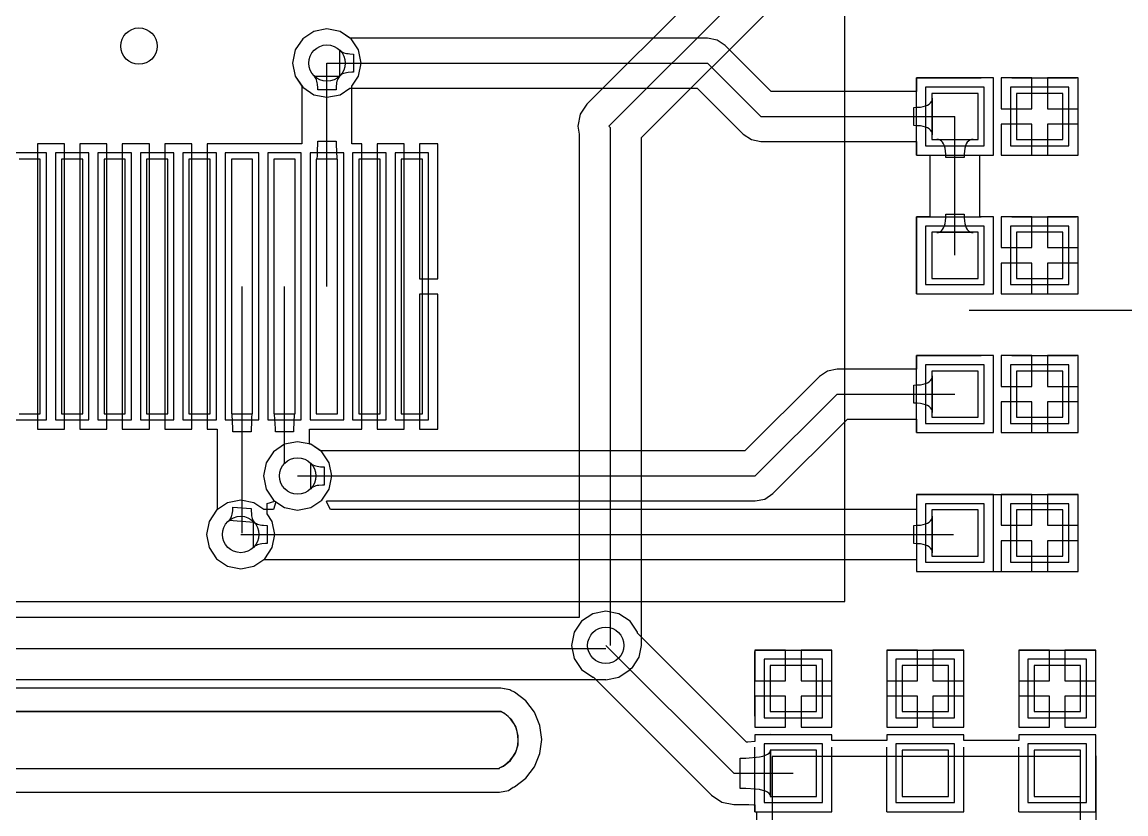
# Model space of a CAD drawing. Header units: millimetres. Extents: x 31.7 to 126, y 35.8 to 88.7.
# Drawn here: x 86.41 to 104.61, y 61.94 to 75 of the extents above; entities that cross this region are included whole.
import ezdxf

# ---------------------------------------------------------------- set-up
doc = ezdxf.new("R2010")
doc.units = ezdxf.units.MM
for name, color, linetype in [('BottomLayer', 5, 'Continuous'), ('BottomOverlay', 54, 'Continuous'), ('BottomPaste', 16, 'Continuous'), ('BottomSolder', 6, 'Continuous'), ('KeepOutLayer', 6, 'Continuous'), ('MultiLayer', 9, 'Continuous'), ('TopLayer', 1, 'Continuous'), ('TopOverlay', 2, 'Continuous'), ('TopPaste', 8, 'Continuous'), ('TopSolder', 216, 'Continuous')]:
    doc.layers.add(name, color=color, linetype=linetype)

# ---------------------------------------------------------------- blocks, each defined once
blk = doc.blocks.new('18650____________B_2')
at = {"layer": 'BottomOverlay'}
blk.add_line((61.746, 31.529), (67.077, 31.529), dxfattribs=at)
blk = doc.blocks.new('R0603_29')
at = {"layer": 'TopLayer'}
for p, q in [((-1.079, 0.381), (-1.079, -0.381)), ((-0.317, 0.381), (-1.079, 0.381)), ((-0.317, -0.381), (-0.317, 0.381)), ((0.317, 0.381), (0.317, -0.381)), ((1.079, 0.381), (0.317, 0.381)), ((1.079, -0.381), (1.079, 0.381)), ((-1.079, -0.381), (-0.317, -0.381)), ((0.317, -0.381), (1.079, -0.381))]:
    blk.add_line(p, q, dxfattribs=at)
at = {"layer": 'TopOverlay'}
for p, q in [((-1.333, 0.635), (-1.333, -0.635)), ((1.333, 0.635), (-1.333, 0.635)), ((1.333, -0.635), (1.333, 0.635)), ((1.333, -0.635), (-1.333, -0.635))]:
    blk.add_line(p, q, dxfattribs=at)
at = {"layer": 'TopPaste'}
for p, q in [((-1.079, 0.381), (-1.079, -0.381)), ((-0.317, 0.381), (-1.079, 0.381)), ((-0.317, -0.381), (-0.317, 0.381)), ((0.317, 0.381), (0.317, -0.381)), ((1.079, 0.381), (0.317, 0.381)), ((1.079, -0.381), (1.079, 0.381)), ((-1.079, -0.381), (-0.317, -0.381)), ((0.317, -0.381), (1.079, -0.381))]:
    blk.add_line(p, q, dxfattribs=at)
at = {"layer": 'TopSolder'}
for p, q in [((-1.181, 0.483), (-1.181, -0.483)), ((-0.216, 0.483), (-1.181, 0.483)), ((-0.216, -0.483), (-0.216, 0.483)), ((0.216, 0.483), (0.216, -0.483)), ((1.181, 0.483), (0.216, 0.483)), ((1.181, -0.483), (1.181, 0.483)), ((-1.181, -0.483), (-0.216, -0.483)), ((0.216, -0.483), (1.181, -0.483))]:
    blk.add_line(p, q, dxfattribs=at)
blk = doc.blocks.new('C0603_42')
at = {"layer": 'TopLayer'}
for p, q in [((-0.356, 0.559), (-0.356, -0.203)), ((0.406, 0.559), (-0.356, 0.559)), ((0.406, -0.203), (0.406, 0.559)), ((1.041, 0.559), (1.041, -0.203)), ((1.803, 0.559), (1.041, 0.559)), ((1.803, -0.203), (1.803, 0.559)), ((-0.356, -0.203), (0.406, -0.203)), ((1.041, -0.203), (1.803, -0.203))]:
    blk.add_line(p, q, dxfattribs=at)
at = {"layer": 'TopOverlay'}
for p, q in [((-0.61, 0.813), (-0.61, -0.457)), ((-0.61, 0.813), (0.457, 0.813)), ((2.032, 0.813), (0.965, 0.813)), ((2.057, 0.813), (2.057, -0.457)), ((-0.61, -0.457), (0.457, -0.457)), ((0.965, -0.457), (2.032, -0.457))]:
    blk.add_line(p, q, dxfattribs=at)
at = {"layer": 'TopPaste'}
for p, q in [((-0.356, 0.559), (-0.356, -0.203)), ((0.406, 0.559), (-0.356, 0.559)), ((0.406, -0.203), (0.406, 0.559)), ((1.041, 0.559), (1.041, -0.203)), ((1.803, 0.559), (1.041, 0.559)), ((1.803, -0.203), (1.803, 0.559)), ((-0.356, -0.203), (0.406, -0.203)), ((1.041, -0.203), (1.803, -0.203))]:
    blk.add_line(p, q, dxfattribs=at)
at = {"layer": 'TopSolder'}
for p, q in [((-0.457, 0.66), (-0.457, -0.305)), ((0.508, 0.66), (-0.457, 0.66)), ((0.508, -0.305), (0.508, 0.66)), ((0.94, 0.66), (0.94, -0.305)), ((1.905, 0.66), (0.94, 0.66)), ((1.905, -0.305), (1.905, 0.66)), ((-0.457, -0.305), (0.508, -0.305)), ((0.94, -0.305), (1.905, -0.305))]:
    blk.add_line(p, q, dxfattribs=at)
blk = doc.blocks.new('C0603_54')
at = {"layer": 'TopLayer'}
for p, q in [((-0.356, 0.559), (-0.356, -0.203)), ((0.406, 0.559), (-0.356, 0.559)), ((0.406, -0.203), (0.406, 0.559)), ((1.041, 0.559), (1.041, -0.203)), ((1.803, 0.559), (1.041, 0.559)), ((1.803, -0.203), (1.803, 0.559)), ((-0.356, -0.203), (0.406, -0.203)), ((1.041, -0.203), (1.803, -0.203))]:
    blk.add_line(p, q, dxfattribs=at)
at = {"layer": 'TopOverlay'}
for p, q in [((-0.61, -0.457), (-0.61, 0.813)), ((-0.61, 0.813), (0.457, 0.813)), ((0.965, 0.813), (2.032, 0.813)), ((2.057, -0.457), (2.057, 0.813)), ((-0.61, -0.457), (0.457, -0.457)), ((0.965, -0.457), (2.032, -0.457))]:
    blk.add_line(p, q, dxfattribs=at)
at = {"layer": 'TopPaste'}
for p, q in [((-0.356, 0.559), (-0.356, -0.203)), ((0.406, 0.559), (-0.356, 0.559)), ((0.406, -0.203), (0.406, 0.559)), ((1.041, 0.559), (1.041, -0.203)), ((1.803, 0.559), (1.041, 0.559)), ((1.803, -0.203), (1.803, 0.559)), ((-0.356, -0.203), (0.406, -0.203)), ((1.041, -0.203), (1.803, -0.203))]:
    blk.add_line(p, q, dxfattribs=at)
at = {"layer": 'TopSolder'}
for p, q in [((-0.457, 0.66), (-0.457, -0.305)), ((0.508, 0.66), (-0.457, 0.66)), ((0.508, -0.305), (0.508, 0.66)), ((0.94, 0.66), (0.94, -0.305)), ((1.905, 0.66), (0.94, 0.66)), ((1.905, -0.305), (1.905, 0.66)), ((-0.457, -0.305), (0.508, -0.305)), ((0.94, -0.305), (1.905, -0.305))]:
    blk.add_line(p, q, dxfattribs=at)
blk = doc.blocks.new('C0603_55')
at = {"layer": 'TopLayer'}
for p, q in [((-0.356, 0.559), (-0.356, -0.203)), ((0.406, 0.559), (-0.356, 0.559)), ((0.406, -0.203), (0.406, 0.559)), ((1.041, 0.559), (1.041, -0.203)), ((1.803, 0.559), (1.041, 0.559)), ((1.803, -0.203), (1.803, 0.559)), ((-0.356, -0.203), (0.406, -0.203)), ((1.041, -0.203), (1.803, -0.203))]:
    blk.add_line(p, q, dxfattribs=at)
at = {"layer": 'TopOverlay'}
for p, q in [((-0.61, -0.457), (-0.61, 0.813)), ((-0.61, 0.813), (0.457, 0.813)), ((0.965, 0.813), (2.032, 0.813)), ((2.057, -0.457), (2.057, 0.813)), ((-0.61, -0.457), (0.457, -0.457)), ((0.965, -0.457), (2.032, -0.457))]:
    blk.add_line(p, q, dxfattribs=at)
at = {"layer": 'TopPaste'}
for p, q in [((-0.356, 0.559), (-0.356, -0.203)), ((0.406, 0.559), (-0.356, 0.559)), ((0.406, -0.203), (0.406, 0.559)), ((1.041, 0.559), (1.041, -0.203)), ((1.803, 0.559), (1.041, 0.559)), ((1.803, -0.203), (1.803, 0.559)), ((-0.356, -0.203), (0.406, -0.203)), ((1.041, -0.203), (1.803, -0.203))]:
    blk.add_line(p, q, dxfattribs=at)
at = {"layer": 'TopSolder'}
for p, q in [((-0.457, 0.66), (-0.457, -0.305)), ((0.508, 0.66), (-0.457, 0.66)), ((0.508, -0.305), (0.508, 0.66)), ((0.94, 0.66), (0.94, -0.305)), ((1.905, 0.66), (0.94, 0.66)), ((1.905, -0.305), (1.905, 0.66)), ((-0.457, -0.305), (0.508, -0.305)), ((0.94, -0.305), (1.905, -0.305))]:
    blk.add_line(p, q, dxfattribs=at)
blk = doc.blocks.new('C0603_56')
at = {"layer": 'TopLayer'}
for p, q in [((-0.356, 0.559), (-0.356, -0.203)), ((0.406, 0.559), (-0.356, 0.559)), ((0.406, -0.203), (0.406, 0.559)), ((1.041, 0.559), (1.041, -0.203)), ((1.803, 0.559), (1.041, 0.559)), ((1.803, -0.203), (1.803, 0.559)), ((-0.356, -0.203), (0.406, -0.203)), ((1.041, -0.203), (1.803, -0.203))]:
    blk.add_line(p, q, dxfattribs=at)
at = {"layer": 'TopOverlay'}
for p, q in [((-0.61, -0.457), (-0.61, 0.813)), ((-0.61, 0.813), (0.457, 0.813)), ((0.965, 0.813), (2.032, 0.813)), ((2.057, -0.457), (2.057, 0.813)), ((-0.61, -0.457), (0.457, -0.457)), ((0.965, -0.457), (2.032, -0.457))]:
    blk.add_line(p, q, dxfattribs=at)
at = {"layer": 'TopPaste'}
for p, q in [((-0.356, 0.559), (-0.356, -0.203)), ((0.406, 0.559), (-0.356, 0.559)), ((0.406, -0.203), (0.406, 0.559)), ((1.041, 0.559), (1.041, -0.203)), ((1.803, 0.559), (1.041, 0.559)), ((1.803, -0.203), (1.803, 0.559)), ((-0.356, -0.203), (0.406, -0.203)), ((1.041, -0.203), (1.803, -0.203))]:
    blk.add_line(p, q, dxfattribs=at)
at = {"layer": 'TopSolder'}
for p, q in [((-0.457, 0.66), (-0.457, -0.305)), ((0.508, 0.66), (-0.457, 0.66)), ((0.508, -0.305), (0.508, 0.66)), ((0.94, 0.66), (0.94, -0.305)), ((1.905, 0.66), (0.94, 0.66)), ((1.905, -0.305), (1.905, 0.66)), ((-0.457, -0.305), (0.508, -0.305)), ((0.94, -0.305), (1.905, -0.305))]:
    blk.add_line(p, q, dxfattribs=at)
blk = doc.blocks.new('C0603_57')
at = {"layer": 'TopLayer'}
for p, q in [((-0.356, 0.559), (-0.356, -0.203)), ((0.406, 0.559), (-0.356, 0.559)), ((0.406, -0.203), (0.406, 0.559)), ((1.041, 0.559), (1.041, -0.203)), ((1.803, 0.559), (1.041, 0.559)), ((1.803, -0.203), (1.803, 0.559)), ((-0.356, -0.203), (0.406, -0.203)), ((1.041, -0.203), (1.803, -0.203))]:
    blk.add_line(p, q, dxfattribs=at)
at = {"layer": 'TopOverlay'}
for p, q in [((-0.61, 0.813), (-0.61, -0.457)), ((-0.61, 0.813), (0.457, 0.813)), ((2.032, 0.813), (0.965, 0.813)), ((2.057, 0.813), (2.057, -0.457)), ((-0.61, -0.457), (0.457, -0.457)), ((0.965, -0.457), (2.032, -0.457))]:
    blk.add_line(p, q, dxfattribs=at)
at = {"layer": 'TopPaste'}
for p, q in [((-0.356, 0.559), (-0.356, -0.203)), ((0.406, 0.559), (-0.356, 0.559)), ((0.406, -0.203), (0.406, 0.559)), ((1.041, 0.559), (1.041, -0.203)), ((1.803, 0.559), (1.041, 0.559)), ((1.803, -0.203), (1.803, 0.559)), ((-0.356, -0.203), (0.406, -0.203)), ((1.041, -0.203), (1.803, -0.203))]:
    blk.add_line(p, q, dxfattribs=at)
at = {"layer": 'TopSolder'}
for p, q in [((-0.457, 0.66), (-0.457, -0.305)), ((0.508, 0.66), (-0.457, 0.66)), ((0.508, -0.305), (0.508, 0.66)), ((0.94, 0.66), (0.94, -0.305)), ((1.905, 0.66), (0.94, 0.66)), ((1.905, -0.305), (1.905, 0.66)), ((-0.457, -0.305), (0.508, -0.305)), ((0.94, -0.305), (1.905, -0.305))]:
    blk.add_line(p, q, dxfattribs=at)
blk = doc.blocks.new('C0603_58')
at = {"layer": 'TopLayer'}
for p, q in [((-0.356, 0.559), (-0.356, -0.203)), ((0.406, 0.559), (-0.356, 0.559)), ((0.406, -0.203), (0.406, 0.559)), ((1.041, 0.559), (1.041, -0.203)), ((1.803, 0.559), (1.041, 0.559)), ((1.803, -0.203), (1.803, 0.559)), ((-0.356, -0.203), (0.406, -0.203)), ((1.041, -0.203), (1.803, -0.203))]:
    blk.add_line(p, q, dxfattribs=at)
at = {"layer": 'TopOverlay'}
for p, q in [((-0.61, 0.813), (-0.61, -0.457)), ((-0.61, 0.813), (0.457, 0.813)), ((0.965, 0.813), (2.032, 0.813)), ((2.057, 0.813), (2.057, -0.457)), ((-0.61, -0.457), (0.457, -0.457)), ((0.965, -0.457), (2.032, -0.457))]:
    blk.add_line(p, q, dxfattribs=at)
at = {"layer": 'TopPaste'}
for p, q in [((-0.356, 0.559), (-0.356, -0.203)), ((0.406, 0.559), (-0.356, 0.559)), ((0.406, -0.203), (0.406, 0.559)), ((1.041, 0.559), (1.041, -0.203)), ((1.803, 0.559), (1.041, 0.559)), ((1.803, -0.203), (1.803, 0.559)), ((-0.356, -0.203), (0.406, -0.203)), ((1.041, -0.203), (1.803, -0.203))]:
    blk.add_line(p, q, dxfattribs=at)
at = {"layer": 'TopSolder'}
for p, q in [((-0.457, 0.66), (-0.457, -0.305)), ((0.508, 0.66), (-0.457, 0.66)), ((0.508, -0.305), (0.508, 0.66)), ((0.94, 0.66), (0.94, -0.305)), ((1.905, 0.66), (0.94, 0.66)), ((1.905, -0.305), (1.905, 0.66)), ((-0.457, -0.305), (0.508, -0.305)), ((0.94, -0.305), (1.905, -0.305))]:
    blk.add_line(p, q, dxfattribs=at)
blk = doc.blocks.new('SSH1106_60')
at = {"layer": 'BottomLayer'}
for p, q in [((24.101, 9.43), (23.751, 9.43)), ((24.101, 5.23), (24.101, 9.43)), ((24.451, 9.43), (24.451, 5.23)), ((24.801, 9.43), (24.451, 9.43)), ((24.801, 5.23), (24.801, 9.43)), ((25.151, 9.43), (25.151, 5.23)), ((25.501, 9.43), (25.151, 9.43)), ((25.501, 5.23), (25.501, 9.43)), ((25.851, 9.43), (25.851, 5.23)), ((26.201, 9.43), (25.851, 9.43)), ((26.201, 5.23), (26.201, 9.43)), ((26.551, 9.43), (26.551, 5.23)), ((26.901, 9.43), (26.551, 9.43)), ((26.901, 5.23), (26.901, 9.43)), ((27.251, 9.43), (27.251, 5.23)), ((27.601, 9.43), (27.251, 9.43)), ((27.601, 5.23), (27.601, 9.43)), ((27.951, 9.43), (27.951, 5.23)), ((28.301, 9.43), (27.951, 9.43)), ((28.301, 5.23), (28.301, 9.43)), ((28.651, 9.43), (28.651, 5.23)), ((29.001, 9.43), (28.651, 9.43)), ((29.001, 5.23), (29.001, 9.43)), ((29.351, 9.43), (29.351, 5.23)), ((29.701, 9.43), (29.351, 9.43)), ((29.701, 5.23), (29.701, 9.43)), ((30.051, 9.43), (30.051, 5.23)), ((30.401, 9.43), (30.051, 9.43)), ((30.401, 5.23), (30.401, 9.43)), ((23.751, 5.23), (24.101, 5.23)), ((24.451, 5.23), (24.801, 5.23)), ((25.151, 5.23), (25.501, 5.23)), ((25.851, 5.23), (26.201, 5.23)), ((26.551, 5.23), (26.901, 5.23)), ((27.251, 5.23), (27.601, 5.23)), ((27.951, 5.23), (28.301, 5.23)), ((28.651, 5.23), (29.001, 5.23)), ((29.351, 5.23), (29.701, 5.23)), ((30.051, 5.23), (30.401, 5.23))]:
    blk.add_line(p, q, dxfattribs=at)
at = {"layer": 'BottomPaste'}
for p, q in [((24.101, 9.43), (23.751, 9.43)), ((24.101, 5.23), (24.101, 9.43)), ((24.451, 9.43), (24.451, 5.23)), ((24.801, 9.43), (24.451, 9.43)), ((24.801, 5.23), (24.801, 9.43)), ((25.151, 9.43), (25.151, 5.23)), ((25.501, 9.43), (25.151, 9.43)), ((25.501, 5.23), (25.501, 9.43)), ((25.851, 9.43), (25.851, 5.23)), ((26.201, 9.43), (25.851, 9.43)), ((26.201, 5.23), (26.201, 9.43)), ((26.551, 9.43), (26.551, 5.23)), ((26.901, 9.43), (26.551, 9.43)), ((26.901, 5.23), (26.901, 9.43)), ((27.251, 9.43), (27.251, 5.23)), ((27.601, 9.43), (27.251, 9.43)), ((27.601, 5.23), (27.601, 9.43)), ((27.951, 9.43), (27.951, 5.23)), ((28.301, 9.43), (27.951, 9.43)), ((28.301, 5.23), (28.301, 9.43)), ((28.651, 9.43), (28.651, 5.23)), ((29.001, 9.43), (28.651, 9.43)), ((29.001, 5.23), (29.001, 9.43)), ((29.351, 9.43), (29.351, 5.23)), ((29.701, 9.43), (29.351, 9.43)), ((29.701, 5.23), (29.701, 9.43)), ((30.051, 9.43), (30.051, 5.23)), ((30.401, 9.43), (30.051, 9.43)), ((30.401, 5.23), (30.401, 9.43)), ((23.751, 5.23), (24.101, 5.23)), ((24.451, 5.23), (24.801, 5.23)), ((25.151, 5.23), (25.501, 5.23)), ((25.851, 5.23), (26.201, 5.23)), ((26.551, 5.23), (26.901, 5.23)), ((27.251, 5.23), (27.601, 5.23)), ((27.951, 5.23), (28.301, 5.23)), ((28.651, 5.23), (29.001, 5.23)), ((29.351, 5.23), (29.701, 5.23)), ((30.051, 5.23), (30.401, 5.23))]:
    blk.add_line(p, q, dxfattribs=at)
at = {"layer": 'BottomSolder'}
for p, q in [((24.203, 9.531), (23.65, 9.531)), ((24.203, 5.128), (24.203, 9.531)), ((24.35, 9.531), (24.35, 5.128)), ((24.903, 9.531), (24.35, 9.531)), ((24.903, 5.128), (24.903, 9.531)), ((25.05, 9.531), (25.05, 5.128)), ((25.603, 9.531), (25.05, 9.531)), ((25.603, 5.128), (25.603, 9.531)), ((25.75, 9.531), (25.75, 5.128)), ((26.303, 9.531), (25.75, 9.531)), ((26.303, 5.128), (26.303, 9.531)), ((26.45, 9.531), (26.45, 5.128)), ((27.003, 9.531), (26.45, 9.531)), ((27.003, 5.128), (27.003, 9.531)), ((27.15, 9.531), (27.15, 5.128)), ((27.703, 9.531), (27.15, 9.531)), ((27.703, 5.128), (27.703, 9.531)), ((27.85, 9.531), (27.85, 5.128)), ((28.403, 9.531), (27.85, 9.531)), ((28.403, 5.128), (28.403, 9.531)), ((28.55, 9.531), (28.55, 5.128)), ((29.103, 9.531), (28.55, 9.531)), ((29.103, 5.128), (29.103, 9.531)), ((29.25, 9.531), (29.25, 5.128)), ((29.803, 9.531), (29.25, 9.531)), ((29.803, 5.128), (29.803, 9.531)), ((29.95, 9.531), (29.95, 5.128)), ((30.503, 9.531), (29.95, 9.531)), ((30.503, 5.128), (30.503, 9.531)), ((23.65, 5.128), (24.203, 5.128)), ((24.35, 5.128), (24.903, 5.128)), ((25.05, 5.128), (25.603, 5.128)), ((25.75, 5.128), (26.303, 5.128)), ((26.45, 5.128), (27.003, 5.128)), ((27.15, 5.128), (27.703, 5.128)), ((27.85, 5.128), (28.403, 5.128)), ((28.55, 5.128), (29.103, 5.128)), ((29.25, 5.128), (29.803, 5.128)), ((29.95, 5.128), (30.503, 5.128))]:
    blk.add_line(p, q, dxfattribs=at)
at = {"layer": 'TopOverlay'}
for p, q in [((37.362, 2.134), (37.362, 25.381)), ((2.762, 2.134), (37.362, 2.134))]:
    blk.add_line(p, q, dxfattribs=at)

msp = doc.modelspace()

# ---------------------------------------------------------------- linework, layer by layer
at = {"layer": 'BottomLayer'}
for p, q in [((100.424, 78.341), (95.725, 73.642)), ((96.088, 73.279), (100.787, 77.978)), ((96.627, 73.092), (101, 77.464)), ((91.224, 74.842), (91.041, 74.72)), ((91.44, 74.885), (91.224, 74.842)), ((91.656, 74.842), (91.44, 74.885)), ((91.839, 74.72), (91.656, 74.842)), ((91.041, 74.72), (90.918, 74.537)), ((91.962, 74.537), (91.839, 74.72)), ((90.918, 74.537), (90.875, 74.32)), ((92.005, 74.32), (91.962, 74.537)), ((90.875, 74.32), (90.918, 74.104)), ((91.44, 70.637), (91.44, 74.32)), ((91.962, 74.104), (92.005, 74.32)), ((90.918, 74.104), (91.027, 73.941)), ((91.241, 74.093), (91.23, 74.106)), ((91.23, 74.106), (91.65, 74.106)), ((91.252, 74.078), (91.241, 74.093)), ((91.261, 74.061), (91.252, 74.078)), ((91.628, 74.078), (91.619, 74.061)), ((91.639, 74.093), (91.628, 74.078)), ((91.65, 74.106), (91.639, 74.093)), ((91.853, 73.941), (91.962, 74.104)), ((91.027, 73.941), (91.027, 73.939)), ((91.027, 73.939), (91.028, 73.93)), ((91.028, 73.93), (91.028, 72.991)), ((91.268, 74.042), (91.261, 74.061)), ((91.275, 74.02), (91.268, 74.042)), ((91.28, 73.997), (91.275, 74.02)), ((91.285, 73.971), (91.28, 73.997)), ((91.289, 73.913), (91.285, 73.971)), ((91.29, 73.881), (91.289, 73.913)), ((91.59, 73.881), (91.29, 73.881)), ((91.592, 73.943), (91.59, 73.881)), ((91.595, 73.971), (91.592, 73.943)), ((91.6, 73.997), (91.595, 73.971)), ((91.605, 74.02), (91.6, 73.997)), ((91.612, 74.042), (91.605, 74.02)), ((91.619, 74.061), (91.612, 74.042)), ((91.852, 73.936), (91.853, 73.941)), ((91.852, 73.934), (91.852, 73.936)), ((91.852, 72.991), (91.852, 73.934)), ((95.725, 73.642), (95.613, 73.476)), ((95.613, 73.476), (95.574, 73.279)), ((95.574, 73.279), (95.6, 73.151)), ((96.088, 73.279), (96.114, 73.254)), ((96.114, 64.719), (96.114, 73.254)), ((87.113, 72.991), (86.667, 72.991)), ((86.667, 72.991), (86.667, 70.637)), ((87.113, 70.637), (87.113, 72.991)), ((87.813, 72.991), (87.367, 72.991)), ((87.367, 72.991), (87.367, 70.637)), ((87.813, 70.637), (87.813, 72.991)), ((88.513, 72.991), (88.067, 72.991)), ((88.067, 72.991), (88.067, 70.637)), ((88.513, 70.637), (88.513, 72.991)), ((89.213, 72.991), (88.767, 72.991)), ((88.767, 72.991), (88.767, 70.637)), ((89.213, 70.637), (89.213, 72.991)), ((91.028, 72.991), (89.467, 72.991)), ((89.467, 72.991), (89.467, 70.637)), ((91.286, 72.842), (91.29, 73.034)), ((91.29, 73.034), (91.59, 73.034)), ((91.59, 73.034), (91.59, 72.977)), ((91.59, 72.977), (91.604, 72.746)), ((92.013, 72.991), (91.852, 72.991)), ((92.013, 70.637), (92.013, 72.991)), ((92.713, 72.991), (92.267, 72.991)), ((92.267, 72.991), (92.267, 70.637)), ((92.713, 70.637), (92.713, 72.991)), ((93.269, 72.991), (92.967, 72.991)), ((92.967, 72.991), (92.967, 70.764)), ((93.269, 70.764), (93.269, 72.991)), ((95.6, 73.151), (95.6, 65.182)), ((96.627, 64.719), (96.627, 73.092)), ((91.282, 72.782), (91.286, 72.842)), ((91.268, 72.734), (91.272, 72.737)), ((91.612, 72.734), (91.268, 72.734)), ((91.272, 72.737), (91.276, 72.746)), ((91.276, 72.746), (91.279, 72.761)), ((91.279, 72.761), (91.282, 72.782)), ((91.604, 72.746), (91.608, 72.737)), ((91.608, 72.737), (91.612, 72.734)), ((86.667, 70.637), (86.667, 68.283)), ((87.113, 68.283), (87.113, 70.637)), ((87.367, 70.637), (87.367, 68.283)), ((87.813, 68.283), (87.813, 70.637)), ((88.067, 70.637), (88.067, 68.283)), ((88.513, 68.283), (88.513, 70.637)), ((88.767, 70.637), (88.767, 68.283)), ((89.213, 68.283), (89.213, 70.637)), ((89.467, 70.637), (89.467, 68.283)), ((90.04, 66.57), (90.04, 70.637)), ((90.74, 67.731), (90.74, 70.637)), ((92.013, 68.283), (92.013, 70.637)), ((92.267, 70.637), (92.267, 68.283)), ((92.713, 68.283), (92.713, 70.637)), ((92.967, 70.764), (93.269, 70.764)), ((93.269, 70.51), (92.967, 70.51)), ((92.967, 70.51), (92.967, 68.283)), ((93.269, 68.283), (93.269, 70.51)), ((89.872, 68.537), (89.868, 68.54)), ((89.868, 68.54), (90.212, 68.54)), ((89.876, 68.528), (89.872, 68.537)), ((89.89, 68.297), (89.876, 68.528)), ((90.194, 68.432), (90.19, 68.24)), ((90.198, 68.492), (90.194, 68.432)), ((90.201, 68.513), (90.198, 68.492)), ((90.204, 68.528), (90.201, 68.513)), ((90.208, 68.537), (90.204, 68.528)), ((90.212, 68.54), (90.208, 68.537)), ((90.572, 68.537), (90.568, 68.54)), ((90.568, 68.54), (90.912, 68.54)), ((90.576, 68.528), (90.572, 68.537)), ((90.59, 68.297), (90.576, 68.528)), ((90.894, 68.432), (90.89, 68.24)), ((90.898, 68.492), (90.894, 68.432)), ((90.901, 68.513), (90.898, 68.492)), ((90.904, 68.528), (90.901, 68.513)), ((90.908, 68.537), (90.904, 68.528)), ((90.912, 68.54), (90.908, 68.537)), ((86.667, 68.283), (87.113, 68.283)), ((87.367, 68.283), (87.813, 68.283)), ((88.067, 68.283), (88.513, 68.283)), ((88.767, 68.283), (89.213, 68.283)), ((89.467, 68.283), (89.628, 68.283)), ((89.628, 68.283), (89.628, 66.954)), ((89.89, 68.24), (89.89, 68.297)), ((90.19, 68.24), (89.89, 68.24)), ((90.59, 68.24), (90.59, 68.297)), ((90.89, 68.24), (90.59, 68.24)), ((91.152, 68.039), (91.152, 68.283)), ((91.152, 68.283), (92.013, 68.283)), ((92.267, 68.283), (92.713, 68.283)), ((92.967, 68.283), (93.269, 68.283)), ((91.174, 68.035), (91.152, 68.039)), ((91.357, 67.913), (91.174, 68.035)), ((91.479, 67.729), (91.357, 67.913)), ((91.522, 67.513), (91.479, 67.729)), ((91.479, 67.297), (91.522, 67.513)), ((91.357, 67.114), (91.479, 67.297)), ((89.887, 66.937), (89.89, 67)), ((89.89, 67), (90.19, 66.974)), ((90.19, 66.974), (90.191, 66.941)), ((90.452, 67.061), (90.579, 67.1)), ((90.452, 66.917), (90.452, 67.061)), ((90.579, 67.1), (90.741, 66.991)), ((90.741, 66.991), (90.957, 66.948)), ((90.957, 66.948), (91.174, 66.991)), ((91.174, 66.991), (91.357, 67.114)), ((89.618, 66.947), (89.496, 66.764)), ((89.628, 66.954), (89.618, 66.947)), ((89.824, 66.777), (89.837, 66.79)), ((89.837, 66.79), (89.848, 66.804)), ((89.848, 66.804), (89.858, 66.821)), ((89.858, 66.821), (89.866, 66.84)), ((89.866, 66.84), (89.874, 66.861)), ((89.874, 66.861), (89.879, 66.884)), ((89.879, 66.884), (89.884, 66.91)), ((89.884, 66.91), (89.887, 66.937)), ((90.191, 66.941), (90.195, 66.883)), ((90.195, 66.883), (90.198, 66.857)), ((90.198, 66.857), (90.203, 66.833)), ((90.203, 66.833), (90.209, 66.811)), ((90.209, 66.811), (90.216, 66.792)), ((90.216, 66.792), (90.224, 66.774)), ((90.452, 66.911), (90.452, 66.917)), ((90.454, 66.901), (90.452, 66.911)), ((90.456, 66.892), (90.454, 66.901)), ((90.456, 66.891), (90.456, 66.892)), ((90.457, 66.887), (90.456, 66.891)), ((90.456, 66.891), (90.456, 66.891)), ((90.539, 66.764), (90.457, 66.887)), ((89.496, 66.764), (89.453, 66.548)), ((90.243, 66.746), (89.824, 66.777)), ((90.224, 66.774), (90.233, 66.759)), ((90.233, 66.759), (90.243, 66.746)), ((90.582, 66.548), (90.539, 66.764)), ((89.453, 66.548), (89.496, 66.332)), ((90.539, 66.332), (90.582, 66.548)), ((89.496, 66.332), (89.618, 66.149)), ((90.417, 66.149), (90.539, 66.332)), ((89.618, 66.149), (89.801, 66.026)), ((90.234, 66.026), (90.417, 66.149)), ((89.801, 66.026), (90.018, 65.983)), ((90.018, 65.983), (90.234, 66.026)), ((95.6, 65.182), (78.552, 65.182)), ((71.272, 64.668), (96.037, 64.668)), ((96.588, 64.523), (96.627, 64.719)), ((96.477, 64.356), (96.588, 64.523)), ((96.254, 64.197), (96.437, 64.32)), ((96.437, 64.32), (96.448, 64.336)), ((96.448, 64.336), (96.477, 64.356)), ((71.272, 64.155), (96.036, 64.155)), ((96.036, 64.155), (96.037, 64.154)), ((96.037, 64.154), (96.254, 64.197)), ((94.306, 64.015), (71.265, 64.015)), ((94.36, 64.005), (94.306, 64.015)), ((94.454, 63.986), (94.36, 64.005)), ((94.474, 63.973), (94.454, 63.986)), ((94.532, 63.947), (94.474, 63.973)), ((94.718, 63.804), (94.532, 63.947)), ((94.861, 63.618), (94.718, 63.804)), ((94.951, 63.401), (94.861, 63.618)), ((94.982, 63.168), (94.951, 63.401)), ((94.951, 62.936), (94.982, 63.168)), ((94.861, 62.719), (94.951, 62.936)), ((94.718, 62.533), (94.861, 62.719)), ((94.532, 62.39), (94.718, 62.533)), ((71.265, 62.299), (94.283, 62.299)), ((94.283, 62.299), (94.431, 62.328)), ((94.431, 62.328), (94.51, 62.381)), ((94.51, 62.381), (94.532, 62.39))]:
    msp.add_line(p, q, dxfattribs=at)
for centre in [(88.341, 74.6), (91.44, 74.32), (90.957, 67.513), (90.018, 66.548), (96.037, 64.719)]:
    msp.add_circle(centre, 0.3, dxfattribs=at)
at = {"layer": 'KeepOutLayer'}
for p, q in [((86.098, 63.627), (94.306, 63.627)), ((86.098, 62.687), (94.283, 62.687))]:
    msp.add_line(p, q, dxfattribs=at)
msp.add_arc((94.083, 63.168), 0.51, 293.082, 64.103, dxfattribs=at)
at = {"layer": 'MultiLayer'}
for p, q in [((94.306, 63.627), (71.265, 63.627)), ((94.372, 63.595), (94.306, 63.627)), ((94.306, 63.627), (94.306, 63.627)), ((94.48, 63.496), (94.372, 63.595)), ((94.557, 63.371), (94.48, 63.496)), ((94.595, 63.229), (94.557, 63.371)), ((94.591, 63.082), (94.595, 63.229)), ((94.546, 62.943), (94.591, 63.082)), ((94.35, 62.728), (94.464, 62.821)), ((94.464, 62.821), (94.546, 62.943)), ((71.265, 62.687), (94.283, 62.687)), ((94.283, 62.699), (94.35, 62.728)), ((94.283, 62.687), (94.283, 62.699))]:
    msp.add_line(p, q, dxfattribs=at)
for centre in [(88.341, 74.6), (91.44, 74.32), (90.957, 67.513), (90.018, 66.548), (96.037, 64.719)]:
    msp.add_circle(centre, 0.3, dxfattribs=at)
at = {"layer": 'TopLayer'}
for p, q in [((91.224, 74.842), (91.041, 74.72)), ((91.44, 74.885), (91.224, 74.842)), ((91.656, 74.842), (91.44, 74.885)), ((91.819, 74.733), (91.656, 74.842)), ((91.041, 74.72), (90.918, 74.537)), ((91.824, 74.733), (91.819, 74.733)), ((91.826, 74.732), (91.824, 74.733)), ((97.714, 74.732), (91.826, 74.732)), ((97.871, 74.701), (97.714, 74.732)), ((98.005, 74.612), (97.871, 74.701)), ((98.765, 73.852), (98.005, 74.612)), ((90.918, 74.537), (90.875, 74.32)), ((91.654, 74.11), (91.654, 74.53)), ((91.654, 74.53), (91.667, 74.519)), ((91.667, 74.519), (91.682, 74.509)), ((91.682, 74.509), (91.699, 74.5)), ((91.699, 74.5), (91.719, 74.492)), ((91.719, 74.492), (91.74, 74.485)), ((91.74, 74.485), (91.764, 74.48)), ((91.764, 74.48), (91.789, 74.476)), ((91.789, 74.476), (91.817, 74.473)), ((91.817, 74.473), (91.88, 74.47)), ((91.88, 74.47), (91.88, 74.17)), ((90.875, 74.32), (90.918, 74.104)), ((91.44, 74.32), (97.714, 74.32)), ((97.714, 74.32), (98.594, 73.44)), ((90.918, 74.104), (91.041, 73.921)), ((91.667, 74.122), (91.654, 74.11)), ((91.682, 74.132), (91.667, 74.122)), ((91.699, 74.141), (91.682, 74.132)), ((91.719, 74.149), (91.699, 74.141)), ((91.74, 74.155), (91.719, 74.149)), ((91.764, 74.161), (91.74, 74.155)), ((91.789, 74.165), (91.764, 74.161)), ((91.848, 74.17), (91.789, 74.165)), ((91.88, 74.17), (91.848, 74.17)), ((102.428, 74.075), (101.158, 74.075)), ((101.158, 74.075), (101.158, 73.852)), ((102.428, 72.805), (102.428, 74.075)), ((103.063, 74.075), (102.555, 74.075)), ((102.555, 74.075), (102.555, 73.567)), ((103.063, 73.567), (103.063, 74.075)), ((103.825, 74.075), (103.317, 74.075)), ((103.317, 74.075), (103.317, 73.567)), ((103.825, 73.567), (103.825, 74.075)), ((91.041, 73.921), (91.224, 73.799)), ((91.656, 73.799), (91.819, 73.907)), ((91.819, 73.907), (91.821, 73.908)), ((91.821, 73.908), (91.83, 73.908)), ((91.83, 73.908), (97.543, 73.908)), ((97.543, 73.908), (98.303, 73.149)), ((91.224, 73.799), (91.44, 73.756)), ((91.44, 73.756), (91.656, 73.799)), ((101.158, 73.852), (98.765, 73.852)), ((101.406, 73.686), (101.415, 73.711)), ((101.415, 73.711), (101.418, 73.74)), ((101.418, 73.74), (101.418, 73.14)), ((101.115, 73.59), (101.172, 73.591)), ((101.115, 73.29), (101.115, 73.59)), ((101.172, 73.591), (101.224, 73.596)), ((101.224, 73.596), (101.269, 73.603)), ((101.269, 73.603), (101.309, 73.614)), ((101.309, 73.614), (101.342, 73.627)), ((101.342, 73.627), (101.369, 73.644)), ((101.369, 73.644), (101.39, 73.663)), ((101.39, 73.663), (101.406, 73.686)), ((102.555, 73.567), (103.063, 73.567)), ((103.317, 73.567), (103.825, 73.567)), ((98.594, 73.44), (101.793, 73.44)), ((101.793, 71.151), (101.793, 73.44)), ((101.172, 73.288), (101.115, 73.29)), ((101.224, 73.284), (101.172, 73.288)), ((101.269, 73.276), (101.224, 73.284)), ((101.309, 73.266), (101.269, 73.276)), ((101.342, 73.252), (101.309, 73.266)), ((101.369, 73.236), (101.342, 73.252)), ((101.39, 73.216), (101.369, 73.236)), ((101.406, 73.194), (101.39, 73.216)), ((101.415, 73.168), (101.406, 73.194)), ((101.418, 73.14), (101.415, 73.168)), ((103.063, 73.313), (102.555, 73.313)), ((102.555, 73.313), (102.555, 72.805)), ((103.063, 72.805), (103.063, 73.313)), ((103.825, 73.313), (103.317, 73.313)), ((103.317, 73.313), (103.317, 72.805)), ((103.825, 72.805), (103.825, 73.313)), ((98.303, 73.149), (98.437, 73.059)), ((98.437, 73.059), (98.594, 73.028)), ((98.594, 73.028), (101.158, 73.028)), ((101.158, 73.028), (101.158, 72.805)), ((101.521, 73.059), (101.493, 73.062)), ((101.493, 73.062), (102.093, 73.062)), ((101.547, 73.05), (101.521, 73.059)), ((101.569, 73.035), (101.547, 73.05)), ((101.589, 73.014), (101.569, 73.035)), ((101.605, 72.987), (101.589, 73.014)), ((101.619, 72.954), (101.605, 72.987)), ((101.98, 72.987), (101.967, 72.954)), ((101.997, 73.014), (101.98, 72.987)), ((102.016, 73.035), (101.997, 73.014)), ((102.039, 73.05), (102.016, 73.035)), ((102.064, 73.059), (102.039, 73.05)), ((102.093, 73.062), (102.064, 73.059)), ((101.158, 72.805), (101.381, 72.805)), ((101.381, 72.805), (101.381, 71.786)), ((101.629, 72.915), (101.619, 72.954)), ((101.637, 72.87), (101.629, 72.915)), ((101.641, 72.819), (101.637, 72.87)), ((101.643, 72.762), (101.641, 72.819)), ((101.944, 72.819), (101.943, 72.762)), ((101.949, 72.87), (101.944, 72.819)), ((101.956, 72.915), (101.949, 72.87)), ((101.967, 72.954), (101.956, 72.915)), ((102.205, 71.786), (102.205, 72.805)), ((102.205, 72.805), (102.428, 72.805)), ((102.555, 72.805), (103.063, 72.805)), ((103.317, 72.805), (103.825, 72.805)), ((101.943, 72.762), (101.643, 72.762)), ((101.381, 71.786), (101.158, 71.786)), ((101.158, 71.786), (101.158, 70.516)), ((101.629, 71.674), (101.637, 71.72)), ((101.637, 71.72), (101.641, 71.771)), ((101.641, 71.771), (101.643, 71.829)), ((101.643, 71.829), (101.943, 71.829)), ((101.943, 71.829), (101.944, 71.771)), ((101.944, 71.771), (101.949, 71.72)), ((101.949, 71.72), (101.956, 71.674)), ((102.428, 71.786), (102.205, 71.786)), ((102.428, 70.516), (102.428, 71.786)), ((103.063, 71.786), (102.555, 71.786)), ((102.555, 71.786), (102.555, 71.278)), ((103.063, 71.278), (103.063, 71.786)), ((103.825, 71.786), (103.317, 71.786)), ((103.317, 71.786), (103.317, 71.278)), ((103.825, 71.278), (103.825, 71.786)), ((101.493, 71.526), (101.521, 71.529)), ((102.093, 71.526), (101.493, 71.526)), ((101.521, 71.529), (101.547, 71.538)), ((101.547, 71.538), (101.569, 71.553)), ((101.569, 71.553), (101.589, 71.574)), ((101.589, 71.574), (101.605, 71.602)), ((101.605, 71.602), (101.619, 71.635)), ((101.619, 71.635), (101.629, 71.674)), ((101.956, 71.674), (101.967, 71.635)), ((101.967, 71.635), (101.98, 71.602)), ((101.98, 71.602), (101.997, 71.574)), ((101.997, 71.574), (102.016, 71.553)), ((102.016, 71.553), (102.039, 71.538)), ((102.039, 71.538), (102.064, 71.529)), ((102.064, 71.529), (102.093, 71.526)), ((102.555, 71.278), (103.063, 71.278)), ((103.317, 71.278), (103.825, 71.278)), ((103.063, 71.024), (102.555, 71.024)), ((102.555, 71.024), (102.555, 70.516)), ((103.063, 70.516), (103.063, 71.024)), ((103.825, 71.024), (103.317, 71.024)), ((103.317, 71.024), (103.317, 70.516)), ((103.825, 70.516), (103.825, 71.024)), ((101.158, 70.516), (102.428, 70.516)), ((102.555, 70.516), (103.063, 70.516)), ((103.317, 70.516), (103.825, 70.516)), ((102.428, 69.497), (101.158, 69.497)), ((101.158, 69.497), (101.158, 69.274)), ((102.428, 68.227), (102.428, 69.497)), ((103.063, 69.497), (102.555, 69.497)), ((102.555, 69.497), (102.555, 68.989)), ((103.063, 68.989), (103.063, 69.497)), ((103.825, 69.497), (103.317, 69.497)), ((103.317, 69.497), (103.317, 68.989)), ((103.825, 68.989), (103.825, 69.497)), ((99.559, 69.153), (98.331, 67.925)), ((99.693, 69.243), (99.559, 69.153)), ((99.85, 69.274), (99.693, 69.243)), ((101.158, 69.274), (99.85, 69.274)), ((101.415, 69.134), (101.418, 69.162)), ((101.418, 69.162), (101.418, 68.562)), ((101.115, 69.012), (101.172, 69.014)), ((101.115, 68.712), (101.115, 69.012)), ((101.172, 69.014), (101.224, 69.018)), ((101.224, 69.018), (101.269, 69.026)), ((101.269, 69.026), (101.309, 69.036)), ((101.309, 69.036), (101.342, 69.05)), ((101.342, 69.05), (101.369, 69.066)), ((101.369, 69.066), (101.39, 69.086)), ((101.39, 69.086), (101.406, 69.108)), ((101.406, 69.108), (101.415, 69.134)), ((102.555, 68.989), (103.063, 68.989)), ((103.317, 68.989), (103.825, 68.989)), ((98.501, 67.513), (99.85, 68.862)), ((99.85, 68.862), (101.793, 68.862)), ((101.172, 68.711), (101.115, 68.712)), ((101.224, 68.706), (101.172, 68.711)), ((101.269, 68.699), (101.224, 68.706)), ((101.309, 68.688), (101.269, 68.699)), ((101.342, 68.675), (101.309, 68.688)), ((101.369, 68.658), (101.342, 68.675)), ((101.39, 68.639), (101.369, 68.658)), ((101.406, 68.616), (101.39, 68.639)), ((101.415, 68.591), (101.406, 68.616)), ((103.063, 68.735), (102.555, 68.735)), ((102.555, 68.735), (102.555, 68.227)), ((103.063, 68.227), (103.063, 68.735)), ((103.825, 68.735), (103.317, 68.735)), ((103.317, 68.735), (103.317, 68.227)), ((103.825, 68.227), (103.825, 68.735)), ((98.792, 67.222), (100.021, 68.45)), ((100.021, 68.45), (101.158, 68.45)), ((101.158, 68.45), (101.158, 68.227)), ((101.418, 68.562), (101.415, 68.591)), ((90.957, 68.078), (90.741, 68.035)), ((91.174, 68.035), (90.957, 68.078)), ((101.158, 68.227), (102.428, 68.227)), ((102.555, 68.227), (103.063, 68.227)), ((103.317, 68.227), (103.825, 68.227)), ((90.558, 67.913), (90.436, 67.729)), ((90.741, 68.035), (90.558, 67.913)), ((91.337, 67.926), (91.174, 68.035)), ((91.342, 67.925), (91.337, 67.926)), ((91.344, 67.925), (91.342, 67.925)), ((98.331, 67.925), (91.344, 67.925)), ((90.436, 67.729), (90.393, 67.513)), ((91.172, 67.303), (91.172, 67.723)), ((91.172, 67.723), (91.184, 67.712)), ((91.184, 67.712), (91.199, 67.702)), ((91.199, 67.702), (91.217, 67.693)), ((90.393, 67.513), (90.436, 67.297)), ((90.957, 67.513), (98.501, 67.513)), ((91.217, 67.693), (91.236, 67.685)), ((91.236, 67.685), (91.257, 67.678)), ((91.257, 67.678), (91.281, 67.673)), ((91.281, 67.673), (91.307, 67.669)), ((91.307, 67.669), (91.335, 67.666)), ((91.335, 67.666), (91.397, 67.663)), ((91.397, 67.663), (91.397, 67.363)), ((91.217, 67.334), (91.199, 67.325)), ((91.236, 67.342), (91.217, 67.334)), ((91.257, 67.348), (91.236, 67.342)), ((91.281, 67.354), (91.257, 67.348)), ((91.307, 67.358), (91.281, 67.354)), ((91.365, 67.363), (91.307, 67.358)), ((91.397, 67.363), (91.365, 67.363)), ((90.436, 67.297), (90.558, 67.114)), ((91.184, 67.315), (91.172, 67.303)), ((91.199, 67.325), (91.184, 67.315)), ((98.659, 67.133), (98.792, 67.222)), ((102.428, 67.208), (101.158, 67.208)), ((101.158, 67.208), (101.158, 66.96)), ((102.428, 65.938), (102.428, 67.208)), ((103.063, 67.208), (102.555, 67.208)), ((102.555, 67.208), (102.555, 66.7)), ((103.063, 66.7), (103.063, 67.208)), ((103.825, 67.208), (103.317, 67.208)), ((103.317, 67.208), (103.317, 66.7)), ((103.825, 66.7), (103.825, 67.208)), ((89.801, 67.07), (89.618, 66.947)), ((90.018, 67.113), (89.801, 67.07)), ((90.234, 67.07), (90.018, 67.113)), ((90.397, 66.961), (90.234, 67.07)), ((90.558, 67.114), (90.598, 67.087)), ((90.598, 67.087), (90.56, 66.96)), ((91.434, 67.087), (91.445, 67.101)), ((91.498, 66.96), (91.434, 67.087)), ((91.445, 67.101), (98.501, 67.101)), ((98.501, 67.101), (98.659, 67.133)), ((89.618, 66.947), (89.496, 66.764)), ((90.402, 66.96), (90.397, 66.961)), ((90.404, 66.96), (90.402, 66.96)), ((90.56, 66.96), (90.404, 66.96)), ((101.158, 66.96), (91.498, 66.96)), ((101.39, 66.771), (101.406, 66.794)), ((101.406, 66.794), (101.415, 66.82)), ((101.415, 66.82), (101.418, 66.848)), ((101.418, 66.848), (101.418, 66.248)), ((89.496, 66.764), (89.453, 66.548)), ((90.232, 66.338), (90.232, 66.758)), ((90.232, 66.758), (90.245, 66.747)), ((90.245, 66.747), (90.26, 66.736)), ((90.26, 66.736), (90.277, 66.727)), ((90.277, 66.727), (90.296, 66.72)), ((90.296, 66.72), (90.318, 66.713)), ((90.318, 66.713), (90.341, 66.708)), ((90.341, 66.708), (90.367, 66.703)), ((90.367, 66.703), (90.395, 66.7)), ((90.395, 66.7), (90.457, 66.698)), ((90.457, 66.698), (90.457, 66.398)), ((101.115, 66.698), (101.172, 66.7)), ((101.115, 66.398), (101.115, 66.698)), ((101.172, 66.7), (101.224, 66.704)), ((101.224, 66.704), (101.269, 66.711)), ((101.269, 66.711), (101.309, 66.722)), ((101.309, 66.722), (101.342, 66.736)), ((101.342, 66.736), (101.369, 66.752)), ((101.369, 66.752), (101.39, 66.771)), ((102.555, 66.7), (103.063, 66.7)), ((103.317, 66.7), (103.825, 66.7)), ((89.453, 66.548), (89.496, 66.332)), ((90.018, 66.548), (101.767, 66.548)), ((103.063, 66.446), (102.555, 66.446)), ((102.555, 66.446), (102.555, 65.938)), ((103.063, 65.938), (103.063, 66.446)), ((103.825, 66.446), (103.317, 66.446)), ((103.317, 66.446), (103.317, 65.938)), ((103.825, 65.938), (103.825, 66.446)), ((89.496, 66.332), (89.618, 66.149)), ((90.245, 66.349), (90.232, 66.338)), ((90.26, 66.36), (90.245, 66.349)), ((90.277, 66.369), (90.26, 66.36)), ((90.296, 66.376), (90.277, 66.369)), ((90.318, 66.383), (90.296, 66.376)), ((90.341, 66.388), (90.318, 66.383)), ((90.367, 66.393), (90.341, 66.388)), ((90.425, 66.397), (90.367, 66.393)), ((90.457, 66.398), (90.425, 66.397)), ((101.172, 66.396), (101.115, 66.398)), ((101.224, 66.392), (101.172, 66.396)), ((101.269, 66.385), (101.224, 66.392)), ((101.309, 66.374), (101.269, 66.385)), ((101.342, 66.36), (101.309, 66.374)), ((101.369, 66.344), (101.342, 66.36)), ((101.39, 66.325), (101.369, 66.344)), ((101.406, 66.302), (101.39, 66.325)), ((101.415, 66.276), (101.406, 66.302)), ((101.418, 66.248), (101.415, 66.276)), ((89.618, 66.149), (89.801, 66.026)), ((90.234, 66.026), (90.397, 66.135)), ((90.397, 66.135), (90.399, 66.135)), ((90.399, 66.135), (90.408, 66.136)), ((90.408, 66.136), (101.158, 66.136)), ((101.158, 66.136), (101.158, 65.938)), ((89.801, 66.026), (90.018, 65.983)), ((90.018, 65.983), (90.234, 66.026)), ((101.158, 65.938), (102.428, 65.938)), ((102.555, 65.938), (103.063, 65.938)), ((103.317, 65.938), (103.825, 65.938)), ((95.821, 65.241), (95.638, 65.119)), ((96.037, 65.284), (95.821, 65.241)), ((96.254, 65.241), (96.037, 65.284)), ((96.437, 65.119), (96.254, 65.241)), ((95.638, 65.119), (95.516, 64.935)), ((96.559, 64.935), (96.437, 65.119)), ((95.516, 64.935), (95.473, 64.719)), ((96.562, 64.921), (96.559, 64.935)), ((98.358, 63.125), (96.562, 64.921)), ((95.473, 64.719), (95.516, 64.503)), ((96.037, 64.719), (98.146, 62.611)), ((99.001, 64.643), (98.493, 64.643)), ((98.493, 64.643), (98.493, 64.135)), ((99.001, 64.135), (99.001, 64.643)), ((99.763, 64.643), (99.255, 64.643)), ((99.255, 64.643), (99.255, 64.135)), ((99.763, 64.135), (99.763, 64.643)), ((101.177, 64.643), (100.669, 64.643)), ((100.669, 64.643), (100.669, 64.135)), ((101.177, 64.135), (101.177, 64.643)), ((101.939, 64.643), (101.431, 64.643)), ((101.431, 64.643), (101.431, 64.135)), ((101.939, 64.135), (101.939, 64.643)), ((103.353, 64.643), (102.845, 64.643)), ((102.845, 64.643), (102.845, 64.135)), ((103.353, 64.135), (103.353, 64.643)), ((104.115, 64.643), (103.607, 64.643)), ((103.607, 64.643), (103.607, 64.135)), ((104.115, 64.135), (104.115, 64.643)), ((95.516, 64.503), (95.638, 64.32)), ((95.638, 64.32), (95.821, 64.197)), ((95.821, 64.197), (95.835, 64.195)), ((95.835, 64.195), (97.782, 62.248)), ((98.493, 64.135), (99.001, 64.135)), ((99.255, 64.135), (99.763, 64.135)), ((100.669, 64.135), (101.177, 64.135)), ((101.431, 64.135), (101.939, 64.135)), ((102.845, 64.135), (103.353, 64.135)), ((103.607, 64.135), (104.115, 64.135)), ((94.306, 64.015), (71.265, 64.015)), ((94.454, 63.986), (94.306, 64.015)), ((94.474, 63.973), (94.454, 63.986)), ((94.532, 63.947), (94.474, 63.973)), ((94.718, 63.804), (94.532, 63.947)), ((99.001, 63.881), (98.493, 63.881)), ((98.493, 63.881), (98.493, 63.373)), ((99.001, 63.373), (99.001, 63.881)), ((99.763, 63.881), (99.255, 63.881)), ((99.255, 63.881), (99.255, 63.373)), ((99.763, 63.373), (99.763, 63.881)), ((101.177, 63.881), (100.669, 63.881)), ((100.669, 63.881), (100.669, 63.373)), ((101.177, 63.373), (101.177, 63.881)), ((101.939, 63.881), (101.431, 63.881)), ((101.431, 63.881), (101.431, 63.373)), ((101.939, 63.373), (101.939, 63.881)), ((103.353, 63.881), (102.845, 63.881)), ((102.845, 63.881), (102.845, 63.373)), ((103.353, 63.373), (103.353, 63.881)), ((104.115, 63.881), (103.607, 63.881)), ((103.607, 63.881), (103.607, 63.373)), ((104.115, 63.373), (104.115, 63.881)), ((94.861, 63.618), (94.718, 63.804)), ((94.951, 63.401), (94.861, 63.618)), ((94.982, 63.168), (94.951, 63.401)), ((98.493, 63.373), (99.001, 63.373)), ((99.255, 63.373), (99.763, 63.373)), ((100.669, 63.373), (101.177, 63.373)), ((101.431, 63.373), (101.939, 63.373)), ((102.845, 63.373), (103.353, 63.373)), ((103.607, 63.373), (104.115, 63.373)), ((94.951, 62.936), (94.982, 63.168)), ((98.74, 63.246), (98.493, 63.246)), ((98.493, 63.246), (98.493, 63.135)), ((98.75, 63.248), (98.74, 63.246)), ((98.759, 63.246), (98.75, 63.248)), ((99.763, 63.246), (98.759, 63.246)), ((99.763, 63.149), (99.763, 63.246)), ((100.669, 63.149), (99.763, 63.149)), ((101.939, 63.246), (100.669, 63.246)), ((100.669, 63.246), (100.669, 63.149)), ((101.939, 63.149), (101.939, 63.246)), ((102.845, 63.149), (101.939, 63.149)), ((104.115, 63.246), (102.845, 63.246)), ((102.845, 63.246), (102.845, 63.149)), ((104.115, 62.915), (104.115, 63.246)), ((98.376, 63.125), (98.358, 63.125)), ((98.493, 63.135), (98.376, 63.125)), ((98.73, 62.943), (98.745, 62.965)), ((98.745, 62.965), (98.75, 62.989)), ((98.75, 62.989), (98.75, 62.233)), ((94.861, 62.719), (94.951, 62.936)), ((98.25, 62.861), (98.345, 62.862)), ((98.25, 62.361), (98.25, 62.861)), ((98.345, 62.862), (98.57, 62.881)), ((98.57, 62.881), (98.625, 62.893)), ((98.625, 62.893), (98.67, 62.907)), ((98.67, 62.907), (98.705, 62.924)), ((98.705, 62.924), (98.73, 62.943)), ((98.781, 62.89), (98.781, 59.665)), ((103.861, 62.89), (98.781, 62.89)), ((103.861, 59.665), (103.861, 62.89)), ((104.12, 62.89), (104.115, 62.915)), ((104.12, 61.691), (104.12, 62.89)), ((94.718, 62.533), (94.861, 62.719)), ((98.146, 62.611), (99.128, 62.611)), ((94.532, 62.39), (94.718, 62.533)), ((71.265, 62.299), (94.283, 62.299)), ((94.283, 62.299), (94.431, 62.328)), ((94.431, 62.328), (94.51, 62.381)), ((94.51, 62.381), (94.532, 62.39)), ((97.782, 62.248), (97.949, 62.136)), ((98.345, 62.36), (98.25, 62.361)), ((98.505, 62.349), (98.345, 62.36)), ((98.57, 62.341), (98.505, 62.349)), ((98.625, 62.329), (98.57, 62.341)), ((98.67, 62.315), (98.625, 62.329)), ((98.705, 62.298), (98.67, 62.315)), ((98.73, 62.279), (98.705, 62.298)), ((98.745, 62.257), (98.73, 62.279)), ((98.75, 62.233), (98.745, 62.257)), ((97.949, 62.136), (98.146, 62.097)), ((98.146, 62.097), (98.393, 62.097)), ((98.393, 62.097), (98.479, 62.092)), ((98.479, 62.092), (98.493, 62.09)), ((98.493, 62.09), (98.493, 61.976)), ((98.493, 61.976), (98.522, 61.976)), ((98.522, 61.976), (98.522, 61.771))]:
    msp.add_line(p, q, dxfattribs=at)
for centre in [(88.341, 74.6), (91.44, 74.32), (90.957, 67.513), (90.018, 66.548), (96.037, 64.719)]:
    msp.add_circle(centre, 0.3, dxfattribs=at)

# ---------------------------------------------------------------- block references
for name, p, rotation in [('SSH1106_60', (62.614, 63.308), 360), ('18650____________B_2', (40.283, 38.715), 360), ('C0603_54', (101.767, 73.262), 360), ('C0603_55', (101.767, 70.973), 360), ('C0603_56', (101.767, 68.684), 360), ('R0603_29', (102.491, 66.573), 180), ('C0603_58', (99.306, 62.586), 90), ('C0603_57', (101.481, 62.586), 90), ('C0603_42', (103.657, 62.586), 90)]:
    msp.add_blockref(name, p, dxfattribs=dict(rotation=rotation))

doc.saveas('drawing.dxf')
